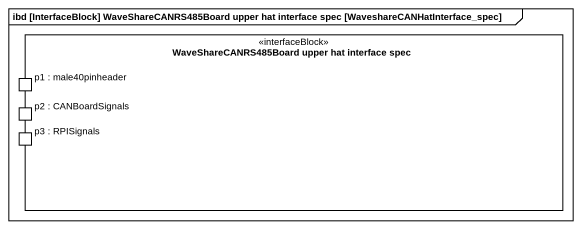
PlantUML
@startuml
mainframe ibd [InterfaceBlock] WaveShareCANRS485Board upper hat interface spec [WaveshareCANHatInterface_spec]
rectangle "WaveShareCANRS485Board upper hat interface spec" as WaveShareCANRS485Board <<interfaceBlock>> {
  port "p1 : male40pinheader" as p1_male40pinheader
  port "p2 : CANBoardSignals" as p2_CANBoardSignals
  port "p3 : RPISignals" as p3_RPISignals
}
@enduml
